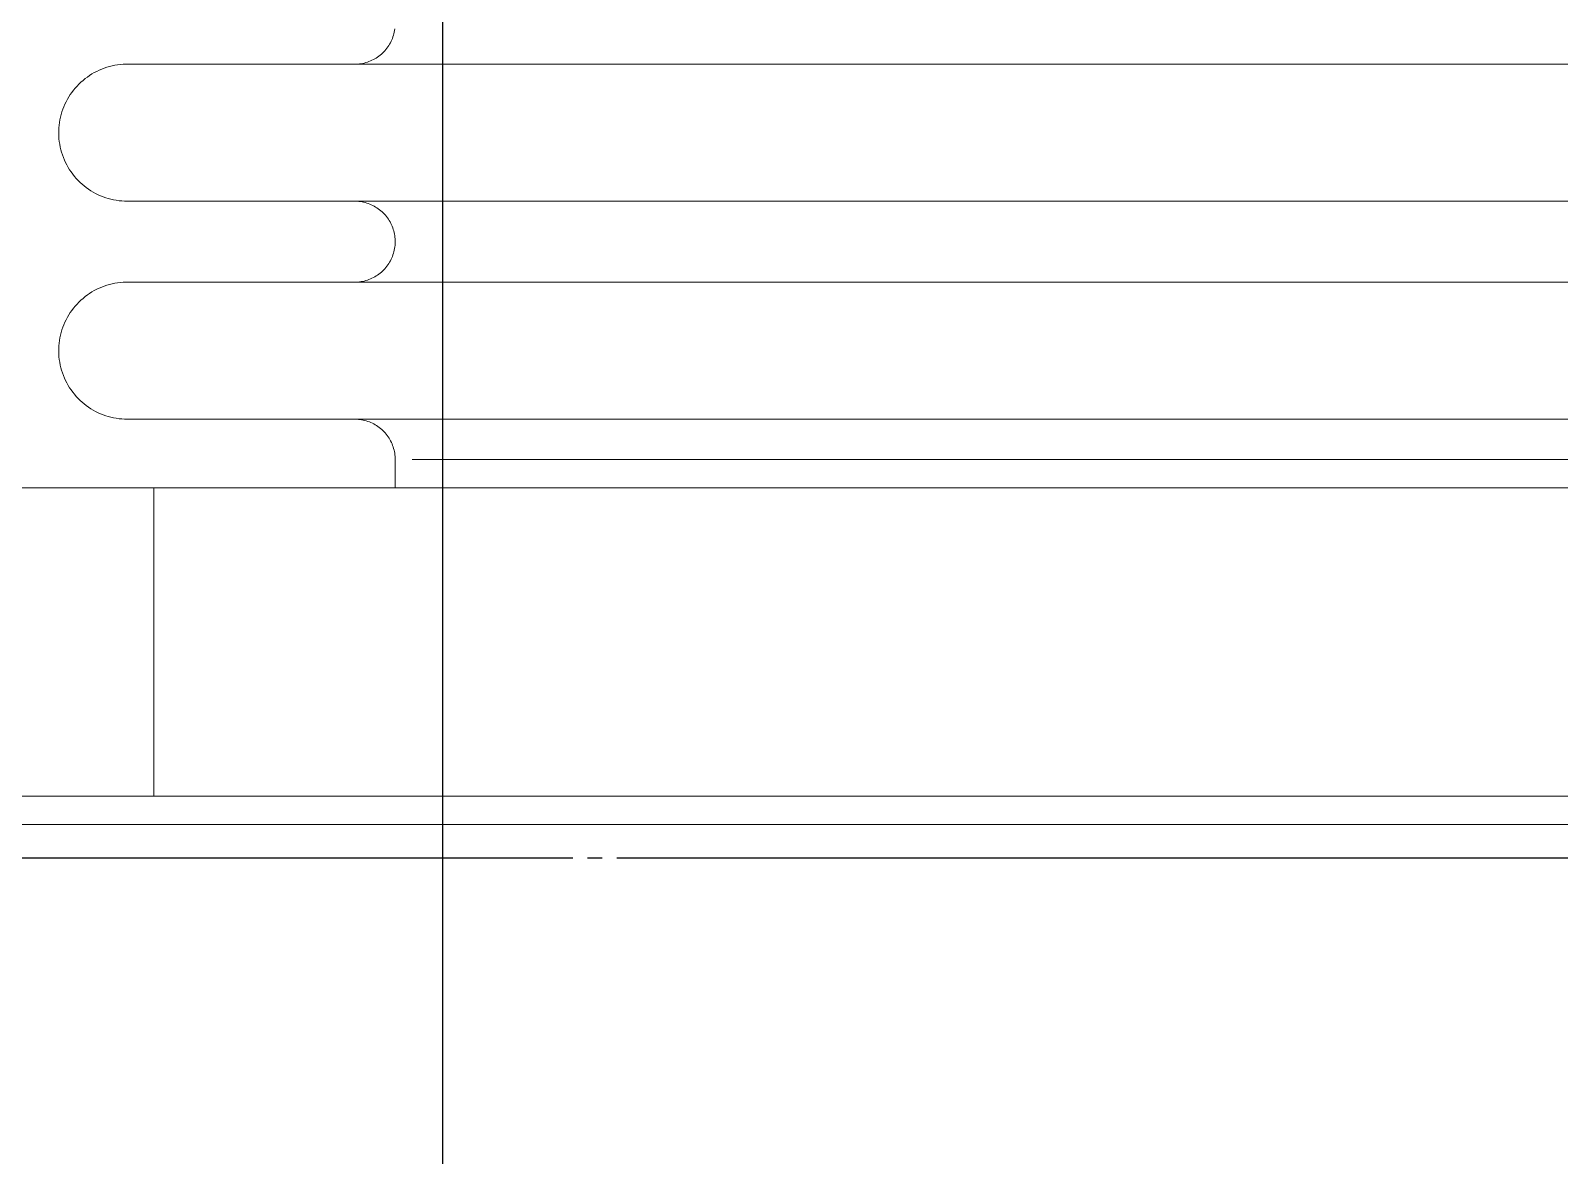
# Model space of a CAD drawing. Extents: x -76427 to 292734, y -42117 to 131250.
# Drawn here: x 12707.5 to 12794.1, y -36621.5 to -36557.8 of the extents above; entities that cross this region are included whole.
import ezdxf
from ezdxf.xclip import XClip

# ---------------------------------------------------------------- set-up
doc = ezdxf.new("R2010")
doc.units = 0
doc.header["$LTSCALE"] = 10
doc.header["$XCLIPFRAME"] = 2
doc.linetypes.add('TPH12-SEC-@E$0$CENTERK5', pattern=[6.916, 6.667, -0.083, 0.083, -0.083])
for name, color, linetype in [('TPH12-SEC-@E$0$H-SIN', 252, 'TPH12-SEC-@E$0$CENTERK5'), ('XFM7P10PV$0$U-PV-PIPE-SUS', 252, 'Continuous'), ('XFM7P10PV-200K$0$U-PV-PIPE-SUS', 200, 'Continuous')]:
    doc.layers.add(name, color=color, linetype=linetype)
for name, color, linetype, lineweight in [('XFM7P10PV$0$AP5B-SM-08-FNN-300-A(B)-LB1$0$A-GENM', 252, 'Continuous', 5), ('XFM7P10PV$0$AP5B-SM-08-FNN-300-A(B)-LB1$0$PVAC-SUS管配件', 252, 'Continuous', 5), ('XFM7P10PV$0$AP5B-SM-08-FNN-300-A(B)-LB1$0$PVAC-SUS管附件', 252, 'Continuous', 5), ('XFM7P10PV$0$AP5B-SM-08-FNN-300-A(B)-LB1$0$管配件', 252, 'Continuous', 5), ('XFM7P10PV-200K$0$AP5B-SM-08-FNN-300-A(B)-LB1$0$A-GENM', 7, 'Continuous', 5), ('XFM7P10PV-200K$0$AP5B-SM-08-FNN-300-A(B)-LB1$0$PVAC-SUS管配件', 7, 'Continuous', 5), ('XFM7P10PV-200K$0$AP5B-SM-08-FNN-300-A(B)-LB1$0$PVAC-SUS管附件', 7, 'Continuous', 5), ('XFM7P10PV-200K$0$AP5B-SM-08-FNN-300-A(B)-LB1$0$管配件', 7, 'Continuous', 5)]:
    doc.layers.add(name, color=color, linetype=linetype, lineweight=lineweight)

# ---------------------------------------------------------------- blocks, each defined once
blk = doc.blocks.new('TPH12-SEC-@E')
at = {"layer": 'TPH12-SEC-@E$0$H-SIN'}
blk.add_line((49200, 385950), (18729.585, 385950), dxfattribs=at)
blk = doc.blocks.new('XFM7P10PV-200K$0$AP5B-SM-08-FNN-300-A(B)-LB1$0$Flange_ JIS 10K - 標準-1515172-LB1-PX-X')
at = {"layer": 'XFM7P10PV-200K$0$AP5B-SM-08-FNN-300-A(B)-LB1$0$管配件', "color": 216, "true_color": 0x800080}
blk.add_line((-4451.8904, 15949.6314), (-4439.9986, 15949.6314), dxfattribs=at)
blk = doc.blocks.new('XFM7P10PV-200K$0$AP5B-SM-08-FNN-300-A(B)-LB1$0$不銹鋼軟接_150A - RFB-6x6-1677208-LB1-PX-X')
at = {"layer": 'XFM7P10PV-200K$0$AP5B-SM-08-FNN-300-A(B)-LB1$0$A-GENM', "color": 216, "true_color": 0x800080}
for p, q in [((-4441.0552, 15953.9369), (-4449.1199, 15953.9369)), ((-4449.1199, 15953.1609), (-4441.0552, 15953.1609)), ((-4441.0552, 15952.7025), (-4449.1199, 15952.7025)), ((-4449.1199, 15951.9265), (-4441.0552, 15951.9265)), ((-4447.6185, 15951.6973), (-4447.6185, 15951.5372)), ((-4438.2379, 15951.6973), (-4447.5218, 15951.6973)), ((-4448.986, 15951.5372), (-4450.7913, 15951.5372)), ((-4432.1473, 15951.5373), (-4448.986, 15951.5372)), ((-4448.986, 15949.791), (-4448.986, 15951.5372)), ((-4450.7913, 15949.791), (-4448.986, 15949.791)), ((-4448.986, 15949.791), (-4432.1473, 15949.791))]:
    blk.add_line(p, q, dxfattribs=at)
at = {"layer": 'XFM7P10PV-200K$0$AP5B-SM-08-FNN-300-A(B)-LB1$0$A-GENM', "color": 216, "true_color": 0x800080, "flags": 128}
for points in [[(-4447.8478, 15953.9369), (-4447.8386, 15953.9371), (-4447.8295, 15953.9376), (-4447.8203, 15953.9386), (-4447.8113, 15953.9398), (-4447.8022, 15953.9415), (-4447.7933, 15953.9435), (-4447.7844, 15953.9458), (-4447.7757, 15953.9485), (-4447.767, 15953.9516), (-4447.7585, 15953.955), (-4447.7501, 15953.9587), (-4447.7419, 15953.9628), (-4447.7339, 15953.9672), (-4447.726, 15953.9719), (-4447.7184, 15953.9769), (-4447.7109, 15953.9823), (-4447.7036, 15953.9879), (-4447.6966, 15953.9938), (-4447.6899, 15954), (-4447.6833, 15954.0064), (-4447.6771, 15954.0131), (-4447.6711, 15954.0201), (-4447.6654, 15954.0273), (-4447.66, 15954.0347), (-4447.6549, 15954.0423), (-4447.6501, 15954.0501), (-4447.6456, 15954.0581), (-4447.6415, 15954.0663), (-4447.6376, 15954.0746), (-4447.6341, 15954.0831), (-4447.631, 15954.0917), (-4447.6282, 15954.1004), (-4447.6257, 15954.1092), (-4447.6236, 15954.1182), (-4447.6219, 15954.1272), (-4447.6205, 15954.1362)], [(-4449.1356, 15953.1609), (-4449.1511, 15953.1612), (-4449.1666, 15953.1622), (-4449.182, 15953.1637), (-4449.1974, 15953.1659), (-4449.2126, 15953.1687), (-4449.2278, 15953.172), (-4449.2428, 15953.176), (-4449.2576, 15953.1806), (-4449.2722, 15953.1858), (-4449.2867, 15953.1916), (-4449.3008, 15953.1979), (-4449.3147, 15953.2048), (-4449.3284, 15953.2122), (-4449.3417, 15953.2202), (-4449.3546, 15953.2287), (-4449.3673, 15953.2377), (-4449.3795, 15953.2472), (-4449.3914, 15953.2572), (-4449.4029, 15953.2677), (-4449.4139, 15953.2786), (-4449.4245, 15953.2899), (-4449.4346, 15953.3017), (-4449.4442, 15953.3139), (-4449.4534, 15953.3264), (-4449.462, 15953.3393), (-4449.4702, 15953.3525), (-4449.4778, 15953.366), (-4449.4848, 15953.3799), (-4449.4913, 15953.394), (-4449.4972, 15953.4083), (-4449.5025, 15953.4229), (-4449.5073, 15953.4377), (-4449.5114, 15953.4526), (-4449.515, 15953.4677), (-4449.5179, 15953.483), (-4449.5202, 15953.4983), (-4449.522, 15953.5137), (-4449.5231, 15953.5292), (-4449.5235, 15953.5447), (-4449.5234, 15953.5602), (-4449.5226, 15953.5757), (-4449.5212, 15953.5912), (-4449.5192, 15953.6066), (-4449.5166, 15953.6219), (-4449.5134, 15953.6371), (-4449.5096, 15953.6521), (-4449.5052, 15953.667), (-4449.5001, 15953.6817), (-4449.4945, 15953.6961), (-4449.4884, 15953.7104), (-4449.4816, 15953.7244), (-4449.4743, 15953.738), (-4449.4665, 15953.7514), (-4449.4581, 15953.7645), (-4449.4493, 15953.7772), (-4449.4399, 15953.7896), (-4449.43, 15953.8016), (-4449.4197, 15953.8132), (-4449.4089, 15953.8243), (-4449.3976, 15953.835), (-4449.386, 15953.8453), (-4449.3739, 15953.855), (-4449.3615, 15953.8643), (-4449.3487, 15953.8731), (-4449.3356, 15953.8814), (-4449.3221, 15953.8891), (-4449.3084, 15953.8963), (-4449.2943, 15953.9029), (-4449.2801, 15953.909), (-4449.2655, 15953.9145), (-4449.2508, 15953.9194), (-4449.2359, 15953.9237), (-4449.2208, 15953.9274), (-4449.2056, 15953.9305), (-4449.1903, 15953.933), (-4449.1749, 15953.9349), (-4449.1595, 15953.9362), (-4449.1439, 15953.9368), (-4449.1356, 15953.9369)], [(-4449.1356, 15953.9369), (-4449.1283, 15953.9369), (-4449.1063, 15953.9369), (-4449.0699, 15953.9369), (-4449.0189, 15953.9369), (-4448.9534, 15953.9369), (-4448.8737, 15953.9369), (-4448.7797, 15953.9369), (-4448.6717, 15953.9369), (-4448.5499, 15953.9369), (-4448.4143, 15953.9369), (-4448.2653, 15953.9369), (-4448.103, 15953.9369), (-4447.9278, 15953.9369), (-4447.7399, 15953.9369)], [(-4440.791, 15953.9369), (-4441.1544, 15953.9369), (-4441.5159, 15953.9369), (-4441.875, 15953.9369), (-4442.2311, 15953.9369), (-4442.5836, 15953.9369), (-4442.932, 15953.9369), (-4443.2757, 15953.9369), (-4443.6142, 15953.9369), (-4443.9468, 15953.9369), (-4444.2732, 15953.9369), (-4444.5927, 15953.9369), (-4444.9048, 15953.9369), (-4445.2092, 15953.9369), (-4445.5051, 15953.9369), (-4445.7923, 15953.9369), (-4446.0702, 15953.9369), (-4446.3384, 15953.9369), (-4446.5964, 15953.9369), (-4446.8439, 15953.9369), (-4447.0805, 15953.9369), (-4447.3057, 15953.9369), (-4447.5192, 15953.9369), (-4447.7207, 15953.9369), (-4447.9098, 15953.9369), (-4448.0863, 15953.9369), (-4448.2498, 15953.9369), (-4448.4002, 15953.9369), (-4448.5371, 15953.9369), (-4448.6603, 15953.9369), (-4448.7697, 15953.9369), (-4448.865, 15953.9369), (-4448.9462, 15953.9369), (-4449.013, 15953.9369), (-4449.0655, 15953.9369), (-4449.1034, 15953.9369), (-4449.1267, 15953.9369), (-4449.1355, 15953.9369)], [(-4449.1356, 15953.1609), (-4449.1283, 15953.1609), (-4449.1063, 15953.1609), (-4449.0699, 15953.1609), (-4449.0189, 15953.1609), (-4448.9534, 15953.1609), (-4448.8737, 15953.1609), (-4448.7797, 15953.1609), (-4448.6717, 15953.1609), (-4448.5499, 15953.1609), (-4448.4143, 15953.1609), (-4448.2653, 15953.1609), (-4448.103, 15953.1609), (-4447.9278, 15953.1609), (-4447.7399, 15953.1609), (-4447.5397, 15953.1609), (-4447.3273, 15953.1609), (-4447.1032, 15953.1609), (-4446.8678, 15953.1609), (-4446.6214, 15953.1609), (-4446.3644, 15953.1609), (-4446.0972, 15953.1609), (-4445.8202, 15953.1609), (-4445.5339, 15953.1609), (-4445.2388, 15953.1609), (-4444.9353, 15953.1609), (-4444.6239, 15953.1609), (-4444.3051, 15953.1609), (-4443.9794, 15953.1609), (-4443.6473, 15953.1609), (-4443.3094, 15953.1609), (-4442.9662, 15953.1609), (-4442.6183, 15953.1609), (-4442.2661, 15953.1609), (-4441.9104, 15953.1609), (-4441.5515, 15953.1609), (-4441.1902, 15953.1609), (-4440.827, 15953.1609)], [(-4447.6531, 15953.1609), (-4447.8465, 15953.1609), (-4448.0274, 15953.1609), (-4448.1954, 15953.1609), (-4448.3502, 15953.1609), (-4448.4918, 15953.1609), (-4448.6197, 15953.1609), (-4448.7338, 15953.1609), (-4448.834, 15953.1609), (-4448.92, 15953.1609), (-4448.9918, 15953.1609), (-4449.0492, 15953.1609), (-4449.0921, 15953.1609), (-4449.1204, 15953.1609), (-4449.1341, 15953.1609), (-4449.1356, 15953.1609)], [(-4447.8478, 15952.7025), (-4447.8386, 15952.7026), (-4447.8295, 15952.7032), (-4447.8203, 15952.7041), (-4447.8113, 15952.7054), (-4447.8022, 15952.707), (-4447.7933, 15952.709), (-4447.7844, 15952.7114), (-4447.7757, 15952.7141), (-4447.767, 15952.7172), (-4447.7585, 15952.7206), (-4447.7501, 15952.7243), (-4447.7419, 15952.7284), (-4447.7339, 15952.7328), (-4447.726, 15952.7375), (-4447.7184, 15952.7425), (-4447.7109, 15952.7478), (-4447.7036, 15952.7535), (-4447.6966, 15952.7594), (-4447.6899, 15952.7655), (-4447.6833, 15952.772), (-4447.6771, 15952.7787), (-4447.6711, 15952.7856), (-4447.6654, 15952.7928), (-4447.66, 15952.8002), (-4447.6549, 15952.8078), (-4447.6501, 15952.8157), (-4447.6456, 15952.8237), (-4447.6415, 15952.8318), (-4447.6376, 15952.8402), (-4447.6341, 15952.8486), (-4447.631, 15952.8572), (-4447.6282, 15952.866), (-4447.6257, 15952.8748), (-4447.6236, 15952.8837), (-4447.6219, 15952.8927), (-4447.6205, 15952.9018), (-4447.6195, 15952.9109), (-4447.6188, 15952.9201), (-4447.6186, 15952.9292), (-4447.6187, 15952.9384), (-4447.6191, 15952.9475), (-4447.6199, 15952.9567), (-4447.6211, 15952.9658), (-4447.6226, 15952.9748), (-4447.6245, 15952.9838), (-4447.6268, 15952.9927), (-4447.6294, 15953.0015), (-4447.6324, 15953.0101), (-4447.6357, 15953.0187), (-4447.6393, 15953.0271), (-4447.6433, 15953.0354), (-4447.6476, 15953.0434), (-4447.6523, 15953.0514), (-4447.6572, 15953.0591), (-4447.6625, 15953.0666), (-4447.668, 15953.0739), (-4447.6738, 15953.081), (-4447.6799, 15953.0878), (-4447.6863, 15953.0944), (-4447.6929, 15953.1007), (-4447.6998, 15953.1068), (-4447.707, 15953.1126), (-4447.7143, 15953.1181), (-4447.7219, 15953.1232), (-4447.7296, 15953.1281), (-4447.7376, 15953.1327), (-4447.7457, 15953.1369), (-4447.754, 15953.1409), (-4447.7624, 15953.1444), (-4447.771, 15953.1477), (-4447.7797, 15953.1506), (-4447.7885, 15953.1531), (-4447.7974, 15953.1553), (-4447.8064, 15953.1572), (-4447.8154, 15953.1586), (-4447.8245, 15953.1598), (-4447.8337, 15953.1605), (-4447.8428, 15953.1609), (-4447.8478, 15953.1609)], [(-4449.1356, 15951.9265), (-4449.1511, 15951.9268), (-4449.1666, 15951.9277), (-4449.182, 15951.9293), (-4449.1974, 15951.9314), (-4449.2126, 15951.9342), (-4449.2278, 15951.9376), (-4449.2428, 15951.9416), (-4449.2576, 15951.9462), (-4449.2722, 15951.9514), (-4449.2867, 15951.9571), (-4449.3008, 15951.9634), (-4449.3147, 15951.9703), (-4449.3283, 15951.9778), (-4449.3417, 15951.9858), (-4449.3546, 15951.9943), (-4449.3673, 15952.0033), (-4449.3795, 15952.0128), (-4449.3914, 15952.0228), (-4449.4029, 15952.0332), (-4449.4139, 15952.0442), (-4449.4245, 15952.0555), (-4449.4346, 15952.0673), (-4449.4442, 15952.0794), (-4449.4534, 15952.092), (-4449.462, 15952.1048), (-4449.4702, 15952.1181), (-4449.4778, 15952.1316), (-4449.4848, 15952.1454), (-4449.4913, 15952.1595), (-4449.4972, 15952.1739), (-4449.5025, 15952.1885), (-4449.5073, 15952.2032), (-4449.5114, 15952.2182), (-4449.515, 15952.2333), (-4449.5179, 15952.2485), (-4449.5202, 15952.2639), (-4449.522, 15952.2793), (-4449.5231, 15952.2948), (-4449.5235, 15952.3103), (-4449.5234, 15952.3258), (-4449.5226, 15952.3413), (-4449.5212, 15952.3568), (-4449.5192, 15952.3721), (-4449.5166, 15952.3874), (-4449.5134, 15952.4026), (-4449.5096, 15952.4177), (-4449.5052, 15952.4325), (-4449.5001, 15952.4472), (-4449.4945, 15952.4617), (-4449.4884, 15952.4759), (-4449.4816, 15952.4899), (-4449.4743, 15952.5036), (-4449.4665, 15952.517), (-4449.4581, 15952.5301), (-4449.4493, 15952.5428), (-4449.4399, 15952.5552), (-4449.43, 15952.5671), (-4449.4197, 15952.5787), (-4449.4089, 15952.5899), (-4449.3976, 15952.6006), (-4449.386, 15952.6108), (-4449.3739, 15952.6206), (-4449.3615, 15952.6299), (-4449.3487, 15952.6387), (-4449.3356, 15952.6469), (-4449.3221, 15952.6547), (-4449.3084, 15952.6619), (-4449.2943, 15952.6685), (-4449.2801, 15952.6746), (-4449.2655, 15952.68), (-4449.2508, 15952.6849), (-4449.2359, 15952.6893), (-4449.2208, 15952.693), (-4449.2056, 15952.6961), (-4449.1903, 15952.6986), (-4449.1749, 15952.7005), (-4449.1594, 15952.7017), (-4449.1439, 15952.7024), (-4449.1356, 15952.7025)], [(-4449.1356, 15952.7025), (-4449.1283, 15952.7025), (-4449.1063, 15952.7025), (-4449.0699, 15952.7025), (-4449.0189, 15952.7025), (-4448.9534, 15952.7025), (-4448.8737, 15952.7025), (-4448.7797, 15952.7025), (-4448.6717, 15952.7025), (-4448.5499, 15952.7025), (-4448.4143, 15952.7025), (-4448.2653, 15952.7025), (-4448.103, 15952.7025), (-4447.9278, 15952.7025), (-4447.7399, 15952.7025)], [(-4440.791, 15952.7025), (-4441.1544, 15952.7025), (-4441.5159, 15952.7025), (-4441.875, 15952.7025), (-4442.2311, 15952.7025), (-4442.5836, 15952.7025), (-4442.932, 15952.7025), (-4443.2757, 15952.7025), (-4443.6142, 15952.7025), (-4443.9468, 15952.7025), (-4444.2732, 15952.7025), (-4444.5927, 15952.7025), (-4444.9048, 15952.7025), (-4445.2092, 15952.7025), (-4445.5051, 15952.7025), (-4445.7923, 15952.7025), (-4446.0702, 15952.7025), (-4446.3384, 15952.7025), (-4446.5964, 15952.7025), (-4446.8439, 15952.7025), (-4447.0805, 15952.7025), (-4447.3057, 15952.7025), (-4447.5192, 15952.7025), (-4447.7207, 15952.7025), (-4447.9098, 15952.7025), (-4448.0863, 15952.7025), (-4448.2498, 15952.7025), (-4448.4002, 15952.7025), (-4448.5371, 15952.7025), (-4448.6603, 15952.7025), (-4448.7697, 15952.7025), (-4448.865, 15952.7025), (-4448.9462, 15952.7025), (-4449.013, 15952.7025), (-4449.0655, 15952.7025), (-4449.1034, 15952.7025), (-4449.1267, 15952.7025), (-4449.1355, 15952.7025)], [(-4447.4475, 15951.9265), (-4447.6531, 15951.9265), (-4447.8465, 15951.9265), (-4448.0274, 15951.9265), (-4448.1954, 15951.9265), (-4448.3502, 15951.9265), (-4448.4918, 15951.9265), (-4448.6197, 15951.9265), (-4448.7338, 15951.9265), (-4448.834, 15951.9265), (-4448.92, 15951.9265), (-4448.9918, 15951.9265), (-4449.0492, 15951.9265), (-4449.092, 15951.9265), (-4449.1204, 15951.9265), (-4449.1341, 15951.9265), (-4449.1356, 15951.9265)], [(-4449.1356, 15951.9265), (-4449.1283, 15951.9265), (-4449.1063, 15951.9265), (-4449.0699, 15951.9265), (-4449.0189, 15951.9265), (-4448.9534, 15951.9265), (-4448.8737, 15951.9265), (-4448.7797, 15951.9265), (-4448.6717, 15951.9265), (-4448.5499, 15951.9265), (-4448.4143, 15951.9265), (-4448.2653, 15951.9265), (-4448.103, 15951.9265), (-4447.9278, 15951.9265), (-4447.7399, 15951.9265), (-4447.5397, 15951.9265), (-4447.3273, 15951.9265), (-4447.1032, 15951.9265), (-4446.8678, 15951.9265), (-4446.6214, 15951.9265), (-4446.3644, 15951.9265), (-4446.0972, 15951.9265), (-4445.8202, 15951.9265), (-4445.5339, 15951.9265), (-4445.2388, 15951.9265), (-4444.9353, 15951.9265), (-4444.6239, 15951.9265), (-4444.3051, 15951.9265), (-4443.9794, 15951.9265), (-4443.6473, 15951.9265), (-4443.3094, 15951.9265), (-4442.9662, 15951.9265), (-4442.6183, 15951.9265), (-4442.2661, 15951.9265), (-4441.9104, 15951.9265), (-4441.5515, 15951.9265), (-4441.1902, 15951.9265), (-4440.827, 15951.9265)], [(-4447.6185, 15951.6973), (-4447.6187, 15951.7064), (-4447.6193, 15951.7156), (-4447.6202, 15951.7247), (-4447.6215, 15951.7338), (-4447.6231, 15951.7428), (-4447.6251, 15951.7517), (-4447.6275, 15951.7606), (-4447.6302, 15951.7694), (-4447.6332, 15951.778), (-4447.6366, 15951.7865), (-4447.6404, 15951.7949), (-4447.6445, 15951.8031), (-4447.6489, 15951.8112), (-4447.6536, 15951.819), (-4447.6586, 15951.8267), (-4447.6639, 15951.8342), (-4447.6695, 15951.8414), (-4447.6754, 15951.8484), (-4447.6816, 15951.8552), (-4447.6881, 15951.8617), (-4447.6948, 15951.868), (-4447.7017, 15951.8739), (-4447.7089, 15951.8796), (-4447.7163, 15951.885), (-4447.7239, 15951.8902), (-4447.7317, 15951.895), (-4447.7397, 15951.8994), (-4447.7479, 15951.9036), (-4447.7562, 15951.9074), (-4447.7647, 15951.9109), (-4447.7733, 15951.9141), (-4447.7821, 15951.9169), (-4447.7909, 15951.9193), (-4447.7998, 15951.9214), (-4447.8088, 15951.9232), (-4447.8179, 15951.9245), (-4447.827, 15951.9255), (-4447.8361, 15951.9262), (-4447.8453, 15951.9265), (-4447.8478, 15951.9265)]]:
    blk.add_lwpolyline(points, dxfattribs=at)
blk = doc.blocks.new('XFM7P10PV-200K$0$AP5B-SM-08-FNN-300-A(B)-LB1$0$不銹鋼軟接_150A - 標準-1677211-LB1-PX-X')
blk.add_blockref('XFM7P10PV-200K$0$AP5B-SM-08-FNN-300-A(B)-LB1$0$不銹鋼軟接_150A - RFB-6x6-1677208-LB1-PX-X', (0, 0))
blk = doc.blocks.new('XFM7P10PV-200K')
at = {"layer": 'XFM7P10PV-200K$0$U-PV-PIPE-SUS'}
blk.add_line((12730.838, -36782.373), (12730.838, -36114.287), dxfattribs=at)
at = {"layer": 'XFM7P10PV-200K$0$AP5B-SM-08-FNN-300-A(B)-LB1$0$PVAC-SUS管配件', "color": 216, "true_color": 0x800080, "xscale": 10, "yscale": 10, "zscale": 10}
blk.add_blockref('XFM7P10PV-200K$0$AP5B-SM-08-FNN-300-A(B)-LB1$0$Flange_ JIS 10K - 標準-1515172-LB1-PX-X', (57204.335, -196099.042, 0), dxfattribs=at)
at = {"layer": 'XFM7P10PV-200K$0$AP5B-SM-08-FNN-300-A(B)-LB1$0$PVAC-SUS管附件', "color": 216, "true_color": 0x800080, "xscale": 10, "yscale": 10, "zscale": 10}
blk.add_blockref('XFM7P10PV-200K$0$AP5B-SM-08-FNN-300-A(B)-LB1$0$不銹鋼軟接_150A - 標準-1677211-LB1-PX-X', (57204.335, -196099.042, 0), dxfattribs=at)
blk = doc.blocks.new('XFM7P10PV$0$AP5B-SM-08-FNN-300-A(B)-LB1$0$Flange_ JIS 10K - 標準-1515172-LB1-PX-X')
at = {"layer": 'XFM7P10PV$0$AP5B-SM-08-FNN-300-A(B)-LB1$0$管配件', "color": 216, "true_color": 0x800080}
blk.add_line((-4451.8904, 15949.6314), (-4439.9986, 15949.6314), dxfattribs=at)
blk = doc.blocks.new('XFM7P10PV$0$AP5B-SM-08-FNN-300-A(B)-LB1$0$不銹鋼軟接_150A - RFB-6x6-1677208-LB1-PX-X')
at = {"layer": 'XFM7P10PV$0$AP5B-SM-08-FNN-300-A(B)-LB1$0$A-GENM', "color": 216, "true_color": 0x800080}
for p, q in [((-4441.0552, 15953.9369), (-4449.1199, 15953.9369)), ((-4449.1199, 15953.1609), (-4441.0552, 15953.1609)), ((-4441.0552, 15952.7025), (-4449.1199, 15952.7025)), ((-4449.1199, 15951.9265), (-4441.0552, 15951.9265)), ((-4447.6185, 15951.6973), (-4447.6185, 15951.5372)), ((-4438.2379, 15951.6973), (-4447.5218, 15951.6973)), ((-4448.986, 15951.5372), (-4450.7913, 15951.5372)), ((-4432.1473, 15951.5373), (-4448.986, 15951.5372)), ((-4448.986, 15949.791), (-4448.986, 15951.5372)), ((-4450.7913, 15949.791), (-4448.986, 15949.791)), ((-4448.986, 15949.791), (-4432.1473, 15949.791))]:
    blk.add_line(p, q, dxfattribs=at)
at = {"layer": 'XFM7P10PV$0$AP5B-SM-08-FNN-300-A(B)-LB1$0$A-GENM', "color": 216, "true_color": 0x800080, "flags": 128}
for points in [[(-4447.8478, 15953.9369), (-4447.8386, 15953.9371), (-4447.8295, 15953.9376), (-4447.8203, 15953.9386), (-4447.8113, 15953.9398), (-4447.8022, 15953.9415), (-4447.7933, 15953.9435), (-4447.7844, 15953.9458), (-4447.7757, 15953.9485), (-4447.767, 15953.9516), (-4447.7585, 15953.955), (-4447.7501, 15953.9587), (-4447.7419, 15953.9628), (-4447.7339, 15953.9672), (-4447.726, 15953.9719), (-4447.7184, 15953.9769), (-4447.7109, 15953.9823), (-4447.7036, 15953.9879), (-4447.6966, 15953.9938), (-4447.6899, 15954), (-4447.6833, 15954.0064), (-4447.6771, 15954.0131), (-4447.6711, 15954.0201), (-4447.6654, 15954.0273), (-4447.66, 15954.0347), (-4447.6549, 15954.0423), (-4447.6501, 15954.0501), (-4447.6456, 15954.0581), (-4447.6415, 15954.0663), (-4447.6376, 15954.0746), (-4447.6341, 15954.0831), (-4447.631, 15954.0917), (-4447.6282, 15954.1004), (-4447.6257, 15954.1092), (-4447.6236, 15954.1182), (-4447.6219, 15954.1272), (-4447.6205, 15954.1362)], [(-4449.1356, 15953.1609), (-4449.1511, 15953.1612), (-4449.1666, 15953.1622), (-4449.182, 15953.1637), (-4449.1974, 15953.1659), (-4449.2126, 15953.1687), (-4449.2278, 15953.172), (-4449.2428, 15953.176), (-4449.2576, 15953.1806), (-4449.2722, 15953.1858), (-4449.2867, 15953.1916), (-4449.3008, 15953.1979), (-4449.3147, 15953.2048), (-4449.3284, 15953.2122), (-4449.3417, 15953.2202), (-4449.3546, 15953.2287), (-4449.3673, 15953.2377), (-4449.3795, 15953.2472), (-4449.3914, 15953.2572), (-4449.4029, 15953.2677), (-4449.4139, 15953.2786), (-4449.4245, 15953.2899), (-4449.4346, 15953.3017), (-4449.4442, 15953.3139), (-4449.4534, 15953.3264), (-4449.462, 15953.3393), (-4449.4702, 15953.3525), (-4449.4778, 15953.366), (-4449.4848, 15953.3799), (-4449.4913, 15953.394), (-4449.4972, 15953.4083), (-4449.5025, 15953.4229), (-4449.5073, 15953.4377), (-4449.5114, 15953.4526), (-4449.515, 15953.4677), (-4449.5179, 15953.483), (-4449.5202, 15953.4983), (-4449.522, 15953.5137), (-4449.5231, 15953.5292), (-4449.5235, 15953.5447), (-4449.5234, 15953.5602), (-4449.5226, 15953.5757), (-4449.5212, 15953.5912), (-4449.5192, 15953.6066), (-4449.5166, 15953.6219), (-4449.5134, 15953.6371), (-4449.5096, 15953.6521), (-4449.5052, 15953.667), (-4449.5001, 15953.6817), (-4449.4945, 15953.6961), (-4449.4884, 15953.7104), (-4449.4816, 15953.7244), (-4449.4743, 15953.738), (-4449.4665, 15953.7514), (-4449.4581, 15953.7645), (-4449.4493, 15953.7772), (-4449.4399, 15953.7896), (-4449.43, 15953.8016), (-4449.4197, 15953.8132), (-4449.4089, 15953.8243), (-4449.3976, 15953.835), (-4449.386, 15953.8453), (-4449.3739, 15953.855), (-4449.3615, 15953.8643), (-4449.3487, 15953.8731), (-4449.3356, 15953.8814), (-4449.3221, 15953.8891), (-4449.3084, 15953.8963), (-4449.2943, 15953.9029), (-4449.2801, 15953.909), (-4449.2655, 15953.9145), (-4449.2508, 15953.9194), (-4449.2359, 15953.9237), (-4449.2208, 15953.9274), (-4449.2056, 15953.9305), (-4449.1903, 15953.933), (-4449.1749, 15953.9349), (-4449.1595, 15953.9362), (-4449.1439, 15953.9368), (-4449.1356, 15953.9369)], [(-4449.1356, 15953.9369), (-4449.1283, 15953.9369), (-4449.1063, 15953.9369), (-4449.0699, 15953.9369), (-4449.0189, 15953.9369), (-4448.9534, 15953.9369), (-4448.8737, 15953.9369), (-4448.7797, 15953.9369), (-4448.6717, 15953.9369), (-4448.5499, 15953.9369), (-4448.4143, 15953.9369), (-4448.2653, 15953.9369), (-4448.103, 15953.9369), (-4447.9278, 15953.9369), (-4447.7399, 15953.9369)], [(-4440.791, 15953.9369), (-4441.1544, 15953.9369), (-4441.5159, 15953.9369), (-4441.875, 15953.9369), (-4442.2311, 15953.9369), (-4442.5836, 15953.9369), (-4442.932, 15953.9369), (-4443.2757, 15953.9369), (-4443.6142, 15953.9369), (-4443.9468, 15953.9369), (-4444.2732, 15953.9369), (-4444.5927, 15953.9369), (-4444.9048, 15953.9369), (-4445.2092, 15953.9369), (-4445.5051, 15953.9369), (-4445.7923, 15953.9369), (-4446.0702, 15953.9369), (-4446.3384, 15953.9369), (-4446.5964, 15953.9369), (-4446.8439, 15953.9369), (-4447.0805, 15953.9369), (-4447.3057, 15953.9369), (-4447.5192, 15953.9369), (-4447.7207, 15953.9369), (-4447.9098, 15953.9369), (-4448.0863, 15953.9369), (-4448.2498, 15953.9369), (-4448.4002, 15953.9369), (-4448.5371, 15953.9369), (-4448.6603, 15953.9369), (-4448.7697, 15953.9369), (-4448.865, 15953.9369), (-4448.9462, 15953.9369), (-4449.013, 15953.9369), (-4449.0655, 15953.9369), (-4449.1034, 15953.9369), (-4449.1267, 15953.9369), (-4449.1355, 15953.9369)], [(-4449.1356, 15953.1609), (-4449.1283, 15953.1609), (-4449.1063, 15953.1609), (-4449.0699, 15953.1609), (-4449.0189, 15953.1609), (-4448.9534, 15953.1609), (-4448.8737, 15953.1609), (-4448.7797, 15953.1609), (-4448.6717, 15953.1609), (-4448.5499, 15953.1609), (-4448.4143, 15953.1609), (-4448.2653, 15953.1609), (-4448.103, 15953.1609), (-4447.9278, 15953.1609), (-4447.7399, 15953.1609), (-4447.5397, 15953.1609), (-4447.3273, 15953.1609), (-4447.1032, 15953.1609), (-4446.8678, 15953.1609), (-4446.6214, 15953.1609), (-4446.3644, 15953.1609), (-4446.0972, 15953.1609), (-4445.8202, 15953.1609), (-4445.5339, 15953.1609), (-4445.2388, 15953.1609), (-4444.9353, 15953.1609), (-4444.6239, 15953.1609), (-4444.3051, 15953.1609), (-4443.9794, 15953.1609), (-4443.6473, 15953.1609), (-4443.3094, 15953.1609), (-4442.9662, 15953.1609), (-4442.6183, 15953.1609), (-4442.2661, 15953.1609), (-4441.9104, 15953.1609), (-4441.5515, 15953.1609), (-4441.1902, 15953.1609), (-4440.827, 15953.1609)], [(-4447.6531, 15953.1609), (-4447.8465, 15953.1609), (-4448.0274, 15953.1609), (-4448.1954, 15953.1609), (-4448.3502, 15953.1609), (-4448.4918, 15953.1609), (-4448.6197, 15953.1609), (-4448.7338, 15953.1609), (-4448.834, 15953.1609), (-4448.92, 15953.1609), (-4448.9918, 15953.1609), (-4449.0492, 15953.1609), (-4449.0921, 15953.1609), (-4449.1204, 15953.1609), (-4449.1341, 15953.1609), (-4449.1356, 15953.1609)], [(-4447.8478, 15952.7025), (-4447.8386, 15952.7026), (-4447.8295, 15952.7032), (-4447.8203, 15952.7041), (-4447.8113, 15952.7054), (-4447.8022, 15952.707), (-4447.7933, 15952.709), (-4447.7844, 15952.7114), (-4447.7757, 15952.7141), (-4447.767, 15952.7172), (-4447.7585, 15952.7206), (-4447.7501, 15952.7243), (-4447.7419, 15952.7284), (-4447.7339, 15952.7328), (-4447.726, 15952.7375), (-4447.7184, 15952.7425), (-4447.7109, 15952.7478), (-4447.7036, 15952.7535), (-4447.6966, 15952.7594), (-4447.6899, 15952.7655), (-4447.6833, 15952.772), (-4447.6771, 15952.7787), (-4447.6711, 15952.7856), (-4447.6654, 15952.7928), (-4447.66, 15952.8002), (-4447.6549, 15952.8078), (-4447.6501, 15952.8157), (-4447.6456, 15952.8237), (-4447.6415, 15952.8318), (-4447.6376, 15952.8402), (-4447.6341, 15952.8486), (-4447.631, 15952.8572), (-4447.6282, 15952.866), (-4447.6257, 15952.8748), (-4447.6236, 15952.8837), (-4447.6219, 15952.8927), (-4447.6205, 15952.9018), (-4447.6195, 15952.9109), (-4447.6188, 15952.9201), (-4447.6186, 15952.9292), (-4447.6187, 15952.9384), (-4447.6191, 15952.9475), (-4447.6199, 15952.9567), (-4447.6211, 15952.9658), (-4447.6226, 15952.9748), (-4447.6245, 15952.9838), (-4447.6268, 15952.9927), (-4447.6294, 15953.0015), (-4447.6324, 15953.0101), (-4447.6357, 15953.0187), (-4447.6393, 15953.0271), (-4447.6433, 15953.0354), (-4447.6476, 15953.0434), (-4447.6523, 15953.0514), (-4447.6572, 15953.0591), (-4447.6625, 15953.0666), (-4447.668, 15953.0739), (-4447.6738, 15953.081), (-4447.6799, 15953.0878), (-4447.6863, 15953.0944), (-4447.6929, 15953.1007), (-4447.6998, 15953.1068), (-4447.707, 15953.1126), (-4447.7143, 15953.1181), (-4447.7219, 15953.1232), (-4447.7296, 15953.1281), (-4447.7376, 15953.1327), (-4447.7457, 15953.1369), (-4447.754, 15953.1409), (-4447.7624, 15953.1444), (-4447.771, 15953.1477), (-4447.7797, 15953.1506), (-4447.7885, 15953.1531), (-4447.7974, 15953.1553), (-4447.8064, 15953.1572), (-4447.8154, 15953.1586), (-4447.8245, 15953.1598), (-4447.8337, 15953.1605), (-4447.8428, 15953.1609), (-4447.8478, 15953.1609)], [(-4449.1356, 15951.9265), (-4449.1511, 15951.9268), (-4449.1666, 15951.9277), (-4449.182, 15951.9293), (-4449.1974, 15951.9314), (-4449.2126, 15951.9342), (-4449.2278, 15951.9376), (-4449.2428, 15951.9416), (-4449.2576, 15951.9462), (-4449.2722, 15951.9514), (-4449.2867, 15951.9571), (-4449.3008, 15951.9634), (-4449.3147, 15951.9703), (-4449.3283, 15951.9778), (-4449.3417, 15951.9858), (-4449.3546, 15951.9943), (-4449.3673, 15952.0033), (-4449.3795, 15952.0128), (-4449.3914, 15952.0228), (-4449.4029, 15952.0332), (-4449.4139, 15952.0442), (-4449.4245, 15952.0555), (-4449.4346, 15952.0673), (-4449.4442, 15952.0794), (-4449.4534, 15952.092), (-4449.462, 15952.1048), (-4449.4702, 15952.1181), (-4449.4778, 15952.1316), (-4449.4848, 15952.1454), (-4449.4913, 15952.1595), (-4449.4972, 15952.1739), (-4449.5025, 15952.1885), (-4449.5073, 15952.2032), (-4449.5114, 15952.2182), (-4449.515, 15952.2333), (-4449.5179, 15952.2485), (-4449.5202, 15952.2639), (-4449.522, 15952.2793), (-4449.5231, 15952.2948), (-4449.5235, 15952.3103), (-4449.5234, 15952.3258), (-4449.5226, 15952.3413), (-4449.5212, 15952.3568), (-4449.5192, 15952.3721), (-4449.5166, 15952.3874), (-4449.5134, 15952.4026), (-4449.5096, 15952.4177), (-4449.5052, 15952.4325), (-4449.5001, 15952.4472), (-4449.4945, 15952.4617), (-4449.4884, 15952.4759), (-4449.4816, 15952.4899), (-4449.4743, 15952.5036), (-4449.4665, 15952.517), (-4449.4581, 15952.5301), (-4449.4493, 15952.5428), (-4449.4399, 15952.5552), (-4449.43, 15952.5671), (-4449.4197, 15952.5787), (-4449.4089, 15952.5899), (-4449.3976, 15952.6006), (-4449.386, 15952.6108), (-4449.3739, 15952.6206), (-4449.3615, 15952.6299), (-4449.3487, 15952.6387), (-4449.3356, 15952.6469), (-4449.3221, 15952.6547), (-4449.3084, 15952.6619), (-4449.2943, 15952.6685), (-4449.2801, 15952.6746), (-4449.2655, 15952.68), (-4449.2508, 15952.6849), (-4449.2359, 15952.6893), (-4449.2208, 15952.693), (-4449.2056, 15952.6961), (-4449.1903, 15952.6986), (-4449.1749, 15952.7005), (-4449.1594, 15952.7017), (-4449.1439, 15952.7024), (-4449.1356, 15952.7025)], [(-4449.1356, 15952.7025), (-4449.1283, 15952.7025), (-4449.1063, 15952.7025), (-4449.0699, 15952.7025), (-4449.0189, 15952.7025), (-4448.9534, 15952.7025), (-4448.8737, 15952.7025), (-4448.7797, 15952.7025), (-4448.6717, 15952.7025), (-4448.5499, 15952.7025), (-4448.4143, 15952.7025), (-4448.2653, 15952.7025), (-4448.103, 15952.7025), (-4447.9278, 15952.7025), (-4447.7399, 15952.7025)], [(-4440.791, 15952.7025), (-4441.1544, 15952.7025), (-4441.5159, 15952.7025), (-4441.875, 15952.7025), (-4442.2311, 15952.7025), (-4442.5836, 15952.7025), (-4442.932, 15952.7025), (-4443.2757, 15952.7025), (-4443.6142, 15952.7025), (-4443.9468, 15952.7025), (-4444.2732, 15952.7025), (-4444.5927, 15952.7025), (-4444.9048, 15952.7025), (-4445.2092, 15952.7025), (-4445.5051, 15952.7025), (-4445.7923, 15952.7025), (-4446.0702, 15952.7025), (-4446.3384, 15952.7025), (-4446.5964, 15952.7025), (-4446.8439, 15952.7025), (-4447.0805, 15952.7025), (-4447.3057, 15952.7025), (-4447.5192, 15952.7025), (-4447.7207, 15952.7025), (-4447.9098, 15952.7025), (-4448.0863, 15952.7025), (-4448.2498, 15952.7025), (-4448.4002, 15952.7025), (-4448.5371, 15952.7025), (-4448.6603, 15952.7025), (-4448.7697, 15952.7025), (-4448.865, 15952.7025), (-4448.9462, 15952.7025), (-4449.013, 15952.7025), (-4449.0655, 15952.7025), (-4449.1034, 15952.7025), (-4449.1267, 15952.7025), (-4449.1355, 15952.7025)], [(-4447.4475, 15951.9265), (-4447.6531, 15951.9265), (-4447.8465, 15951.9265), (-4448.0274, 15951.9265), (-4448.1954, 15951.9265), (-4448.3502, 15951.9265), (-4448.4918, 15951.9265), (-4448.6197, 15951.9265), (-4448.7338, 15951.9265), (-4448.834, 15951.9265), (-4448.92, 15951.9265), (-4448.9918, 15951.9265), (-4449.0492, 15951.9265), (-4449.092, 15951.9265), (-4449.1204, 15951.9265), (-4449.1341, 15951.9265), (-4449.1356, 15951.9265)], [(-4449.1356, 15951.9265), (-4449.1283, 15951.9265), (-4449.1063, 15951.9265), (-4449.0699, 15951.9265), (-4449.0189, 15951.9265), (-4448.9534, 15951.9265), (-4448.8737, 15951.9265), (-4448.7797, 15951.9265), (-4448.6717, 15951.9265), (-4448.5499, 15951.9265), (-4448.4143, 15951.9265), (-4448.2653, 15951.9265), (-4448.103, 15951.9265), (-4447.9278, 15951.9265), (-4447.7399, 15951.9265), (-4447.5397, 15951.9265), (-4447.3273, 15951.9265), (-4447.1032, 15951.9265), (-4446.8678, 15951.9265), (-4446.6214, 15951.9265), (-4446.3644, 15951.9265), (-4446.0972, 15951.9265), (-4445.8202, 15951.9265), (-4445.5339, 15951.9265), (-4445.2388, 15951.9265), (-4444.9353, 15951.9265), (-4444.6239, 15951.9265), (-4444.3051, 15951.9265), (-4443.9794, 15951.9265), (-4443.6473, 15951.9265), (-4443.3094, 15951.9265), (-4442.9662, 15951.9265), (-4442.6183, 15951.9265), (-4442.2661, 15951.9265), (-4441.9104, 15951.9265), (-4441.5515, 15951.9265), (-4441.1902, 15951.9265), (-4440.827, 15951.9265)], [(-4447.6185, 15951.6973), (-4447.6187, 15951.7064), (-4447.6193, 15951.7156), (-4447.6202, 15951.7247), (-4447.6215, 15951.7338), (-4447.6231, 15951.7428), (-4447.6251, 15951.7517), (-4447.6275, 15951.7606), (-4447.6302, 15951.7694), (-4447.6332, 15951.778), (-4447.6366, 15951.7865), (-4447.6404, 15951.7949), (-4447.6445, 15951.8031), (-4447.6489, 15951.8112), (-4447.6536, 15951.819), (-4447.6586, 15951.8267), (-4447.6639, 15951.8342), (-4447.6695, 15951.8414), (-4447.6754, 15951.8484), (-4447.6816, 15951.8552), (-4447.6881, 15951.8617), (-4447.6948, 15951.868), (-4447.7017, 15951.8739), (-4447.7089, 15951.8796), (-4447.7163, 15951.885), (-4447.7239, 15951.8902), (-4447.7317, 15951.895), (-4447.7397, 15951.8994), (-4447.7479, 15951.9036), (-4447.7562, 15951.9074), (-4447.7647, 15951.9109), (-4447.7733, 15951.9141), (-4447.7821, 15951.9169), (-4447.7909, 15951.9193), (-4447.7998, 15951.9214), (-4447.8088, 15951.9232), (-4447.8179, 15951.9245), (-4447.827, 15951.9255), (-4447.8361, 15951.9262), (-4447.8453, 15951.9265), (-4447.8478, 15951.9265)]]:
    blk.add_lwpolyline(points, dxfattribs=at)
blk = doc.blocks.new('XFM7P10PV$0$AP5B-SM-08-FNN-300-A(B)-LB1$0$不銹鋼軟接_150A - 標準-1677211-LB1-PX-X')
blk.add_blockref('XFM7P10PV$0$AP5B-SM-08-FNN-300-A(B)-LB1$0$不銹鋼軟接_150A - RFB-6x6-1677208-LB1-PX-X', (0, 0))
blk = doc.blocks.new('XFM7P10PV')
at = {"layer": 'XFM7P10PV$0$U-PV-PIPE-SUS'}
blk.add_line((12730.838, -36782.373), (12730.838, -36114.287), dxfattribs=at)
at = {"layer": 'XFM7P10PV$0$AP5B-SM-08-FNN-300-A(B)-LB1$0$PVAC-SUS管配件', "color": 216, "true_color": 0x800080, "xscale": 10, "yscale": 10, "zscale": 10}
blk.add_blockref('XFM7P10PV$0$AP5B-SM-08-FNN-300-A(B)-LB1$0$Flange_ JIS 10K - 標準-1515172-LB1-PX-X', (57204.335, -196099.042, 0), dxfattribs=at)
at = {"layer": 'XFM7P10PV$0$AP5B-SM-08-FNN-300-A(B)-LB1$0$PVAC-SUS管附件', "color": 216, "true_color": 0x800080, "xscale": 10, "yscale": 10, "zscale": 10}
blk.add_blockref('XFM7P10PV$0$AP5B-SM-08-FNN-300-A(B)-LB1$0$不銹鋼軟接_150A - 標準-1677211-LB1-PX-X', (57204.335, -196099.042, 0), dxfattribs=at)

msp = doc.modelspace()

# ---------------------------------------------------------------- block references
for name in ['XFM7P10PV', 'XFM7P10PV-200K']:
    msp.add_blockref(name, (0, 0))
ref = msp.add_blockref('TPH12-SEC-@E', (-29200, -422554.632))
XClip(ref).set_block_clipping_path([(33964.7926547826, 380750.0000000001), (50300, 392150)])

doc.saveas('drawing.dxf')
